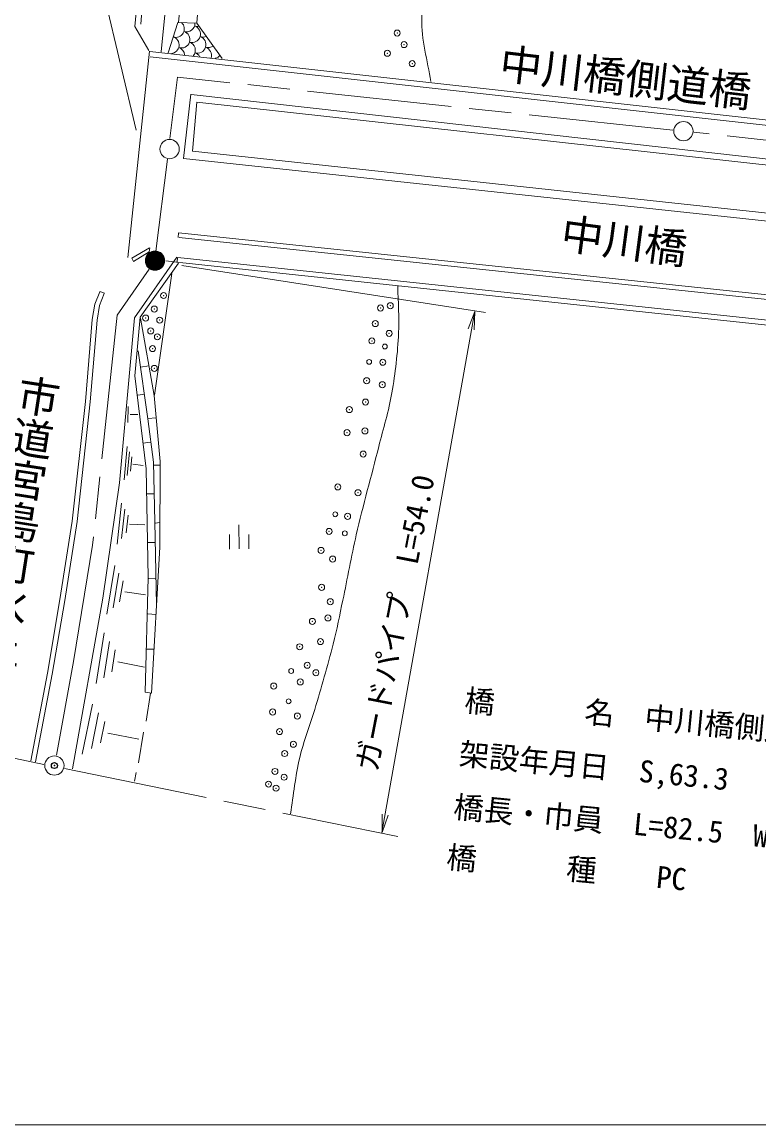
# Model space of a CAD drawing. Units: millimetres, scale not verified. Extents: x 40000 to 680000, y 20000 to 380000.
# Drawn here: x 93950 to 155140, y 205000 to 296588 of the extents above; entities that cross this region are included whole.
import ezdxf
from ezdxf.enums import TextEntityAlignment as Align

# ---------------------------------------------------------------- set-up
doc = ezdxf.new("R2010")
doc.units = ezdxf.units.MM
doc.header["$LTSCALE"] = 1000
doc.header["$PDMODE"] = 32
doc.header["$PDSIZE"] = 500
doc.linetypes.add('CHAIN', pattern=[18.5, 12, -1.5, 3.5, -1.5])
for name, color, linetype, lineweight in [('M-BGD', 7, 'Continuous', 13), ('M-BMK', 2, 'CHAIN', 13), ('M-BMK-SRVR', 3, 'Continuous', 13), ('M-STR-HTXT', 7, 'Continuous', 13), ('M-STR-STR1', 1, 'Continuous', 13), ('M-STR-STRC', 7, 'Continuous', 13), ('M-TTL-BAND', 7, 'Continuous', 13)]:
    doc.layers.add(name, color=color, linetype=linetype, lineweight=lineweight)
doc.layers.add('M-BGD-HTXT', color=7, linetype='Continuous')
doc.layers.add('M-OTRS', color=6, linetype='Continuous')
doc.styles.add('@ＭＳ ゴシック', font='')
doc.styles.add('ＭＳ ゴシック', font='')
doc.styles.get('@ＭＳ ゴシック').set_extended_font_data('@MS Gothic')
doc.styles.get('ＭＳ ゴシック').set_extended_font_data('MS Gothic')

msp = doc.modelspace()

# ---------------------------------------------------------------- linework, layer by layer
at = {"layer": 'M-BGD'}
for p, q in [((103316, 296224), (106976, 334917)), ((109490, 334558), (105497, 294126)), ((111598, 334281), (108455, 296535)), ((106935, 296538), (109102, 317693)), ((103819, 296413), (104103, 300125)), ((104486, 294220), (103316, 296224)), ((106071, 294037), (106882, 296565)), ((106882, 296565), (108451, 296485)), ((108451, 296485), (110580, 293559)), ((104545, 277843), (103067, 276991)), ((104516, 277506), (104551, 277843)), ((103067, 276991), (103203, 276696)), ((103203, 276696), (104516, 277506)), ((103293, 272019), (106791, 277059)), ((106943, 276579), (103752, 272082)), ((106384, 275720), (104947, 265601)), ((99994, 273172), (100410, 274191)), ((100381, 273063), (100780, 274040)), ((100417, 274223), (100783, 274065)), ((99784, 271895), (99994, 273172)), ((100181, 271845), (100381, 273063)), ((102050, 258321), (103293, 272019)), ((103752, 272082), (103305, 267204)), ((99215, 265090), (99784, 271895)), ((99613, 265052), (100181, 271845)), ((104916, 265590), (103774, 271991)), ((104388, 263627), (103590, 269283)), ((103793, 267940), (104465, 268053)), ((103305, 267204), (104253, 259482)), ((103561, 265608), (104115, 265694)), ((98124, 255154), (99215, 265090)), ((98521, 255101), (99613, 265052)), ((105427, 260084), (104916, 265590)), ((102722, 263342), (102754, 264658)), ((102918, 263996), (103561, 263999)), ((104868, 260049), (104388, 263627)), ((104392, 263670), (105095, 263734)), ((102433, 258576), (102686, 261334)), ((103987, 261625), (104626, 261710)), ((102688, 258940), (102869, 260910)), ((102943, 259303), (103052, 260485)), ((103143, 259874), (104019, 259753)), ((104253, 259482), (104413, 250471)), ((104963, 255096), (104868, 260049)), ((104903, 259793), (105393, 259793)), ((105395, 252990), (105427, 260084)), ((100661, 248735), (102050, 258321)), ((104349, 257407), (104882, 257407)), ((101849, 253240), (102220, 256640)), ((102218, 253708), (102483, 256137)), ((102588, 254176), (102747, 255633)), ((97095, 248622), (98124, 255154)), ((97490, 248557), (98521, 255101)), ((102879, 254893), (104145, 254822)), ((105102, 248195), (104963, 255096)), ((105031, 254979), (105372, 255022)), ((111985, 252837), (111963, 254837)), ((111172, 254028), (111186, 252828)), ((112772, 254046), (112785, 252846)), ((104413, 253381), (104967, 253360)), ((104689, 240864), (105395, 252990)), ((101001, 247425), (101657, 251466)), ((101526, 247937), (101995, 250823)), ((102051, 248449), (102332, 250180)), ((104413, 250471), (104178, 240928)), ((104477, 250378), (105010, 250357)), ((102479, 249271), (104205, 249009)), ((96058, 242506), (97095, 248622)), ((96452, 242435), (97490, 248557)), ((98144, 234583), (100661, 248735)), ((104392, 247438), (105052, 247396)), ((100106, 241648), (100762, 245868)), ((100753, 242141), (101221, 245155)), ((101399, 242633), (101680, 244442)), ((104285, 244499), (104882, 244499)), ((101908, 243464), (104119, 243023)), ((94681, 235227), (96058, 242506)), ((95074, 235152), (96452, 242435)), ((104178, 240928), (104689, 240864)), ((104613, 240855), (104253, 238535)), ((98952, 235778), (99787, 239938)), ((99713, 236249), (100310, 239220)), ((100475, 236720), (100833, 238503)), ((101082, 237530), (103651, 237038)), ((104045, 237631), (103619, 235075)), ((103420, 234280), (103278, 233541))]:
    msp.add_line(p, q, dxfattribs=at)
for centre in [(124080, 269643), (122770, 268365), (119958, 255712), (120757, 254130), (116300, 242699), (116084, 240183)]:
    msp.add_circle(centre, 200, dxfattribs=at)
for centre, start, end in [((106720, 296022), 252.30162, 47.63082), ((107605, 296478), 252.30162, 359.44666), ((108062, 295593), 252.30162, 72.30162), ((108490, 296935), 252.30162, 281.38411), ((106292, 294680), 275.50095, 72.30162), ((107177, 295137), 252.30162, 72.30162), ((107634, 294252), 318.63115, 72.30162), ((108519, 294709), 252.30162, 72.30162), ((108947, 296050), 252.30162, 295.01136), ((106749, 293795), 5.50095, 72.30162), ((108091, 293367), 31.00189, 72.30162), ((109403, 295165), 252.30162, 307.99746), ((108975, 293824), 343.80587, 72.30162), ((109860, 294281), 281.38693, 321.06432)]:
    msp.add_arc(centre, 704, start, end, dxfattribs=at)
for points, knots in [([(131640, 331230), (131064, 326773), (130289, 322337), (129914, 317858), (129673, 314975), (129936, 312055), (129579, 309183), (129279, 306777), (128536, 304446), (128069, 302066), (127731, 300346), (127166, 298643), (127134, 296890), (127102, 295124), (127634, 293393), (127884, 291644)], [0, 0, 0, 0, 1, 1, 1, 2, 2, 2, 3, 3, 3, 4, 4, 4, 5, 5, 5, 5]), ([(125154, 274642), (125176, 273349), (125279, 272056), (125218, 270765), (125139, 269102), (124955, 267441), (124664, 265802), (124397, 264294), (123944, 262825), (123573, 261339), (122961, 258892), (122269, 256464), (121703, 254006), (121289, 252205), (120969, 250382), (120585, 248574), (120327, 247358), (120088, 246137), (119786, 244932), (119329, 243107), (118788, 241303), (118253, 239500), (117855, 238163), (117328, 236863), (117006, 235506), (116643, 233972), (116495, 232396), (116240, 230841)], [0, 0, 0, 0, 1, 1, 1, 2, 2, 2, 3, 3, 3, 4, 4, 4, 5, 5, 5, 6, 6, 6, 7, 7, 7, 8, 8, 8, 9, 9, 9, 9])]:
    msp.add_open_spline(points, degree=3, knots=knots, dxfattribs=at)
for p in [(125099, 295675), (125675, 294716), (124285, 293997), (126346, 293134), (105698, 273880), (104931, 272751), (123715, 272843), (124530, 273034), (104207, 272006), (105378, 271835), (104633, 270940), (123284, 271549), (105187, 270451), (122997, 270111), (124434, 270734), (104782, 269471), (123907, 268338), (104931, 267830), (122565, 266804), (123859, 266468), (122469, 265030), (121127, 264407), (122421, 262634), (120936, 262490), (122278, 260717), (120169, 257985), (121846, 257506), (120984, 255541), (119450, 254295), (118779, 252713), (119737, 251994), (118827, 249646), (119546, 248447), (119354, 247105), (118060, 246818), (117006, 244709), (118731, 245140), (117629, 243175), (118348, 242552), (117053, 241785), (114849, 241450), (114753, 239293), (116814, 238958), (115328, 237663), (116478, 236609), (115759, 235842), (114945, 234356), (114417, 233302), (115711, 233877), (115040, 232967)]:
    msp.add_point(p, dxfattribs=at)
at = {"layer": 'M-BMK'}
for p, q in [((106856, 292018), (106217, 286925)), ((147990, 287600), (106856, 292018)), ((187781, 283219), (149741, 287449)), ((106039, 285195), (105062, 277571)), ((104506, 276077), (101861, 272246)), ((101861, 272246), (99805, 253157)), ((99805, 253157), (98224, 243476)), ((98224, 243476), (96796, 235701)), ((95764, 234938), (59703, 242358)), ((97486, 234612), (125144, 228942))]:
    msp.add_line(p, q, dxfattribs=at)
at = {"layer": 'M-BMK-SRVR'}
for p, q in [((104189, 276825), (104937, 277573)), ((104192, 276687), (105075, 277570)), ((104215, 276568), (105194, 277548)), ((104218, 276996), (104766, 277544)), ((105760, 276568), (104780, 277548)), ((105782, 276687), (104899, 277570)), ((105786, 276825), (105037, 277573)), ((105756, 276996), (105208, 277544)), ((104937, 275976), (104189, 276725)), ((105075, 275980), (104192, 276863)), ((105194, 276002), (104215, 276982)), ((104251, 276463), (105299, 277511)), ((105299, 276038), (104251, 277087)), ((104298, 276369), (105394, 277464)), ((105394, 276086), (104298, 277181)), ((104355, 276284), (105478, 277407)), ((105478, 276143), (104355, 277265)), ((105553, 276209), (104422, 277340)), ((104422, 276209), (105553, 277340)), ((105619, 276284), (104497, 277407)), ((104497, 276143), (105619, 277265)), ((105676, 276369), (104581, 277464)), ((104581, 276086), (105676, 277181)), ((105724, 276463), (104675, 277511)), ((104675, 276038), (105724, 277087)), ((104780, 276002), (105760, 276982)), ((104899, 275980), (105782, 276863)), ((105037, 275976), (105786, 276725)), ((104766, 276006), (104218, 276554)), ((105208, 276006), (105756, 276554))]:
    msp.add_line(p, q, dxfattribs=at)
for centre in [(148869, 287527), (106201, 286041), (104987, 276775), (96633, 234845)]:
    msp.add_circle(centre, 800, dxfattribs=at)
at = {"layer": 'M-OTRS'}
msp.add_point((96633, 234845), dxfattribs=at)
at = {"layer": 'M-STR-HTXT'}
for p, q in [((132437, 272463), (107222, 276367)), ((123830, 229277), (131545, 272577)), ((131549, 272542), (131008, 271121)), ((131549, 272542), (131498, 271022)), ((123850, 229281), (123856, 230802)), ((123850, 229281), (124349, 230718))]:
    msp.add_line(p, q, dxfattribs=at)
at = {"layer": 'M-STR-STR1'}
for p, q in [((104536, 294166), (102743, 277028)), ((186554, 285059), (104550, 294139)), ((104587, 293694), (186574, 284580)), ((107975, 290592), (107347, 285250)), ((186275, 281811), (107982, 290580)), ((108090, 285865), (108469, 289935)), ((108469, 289935), (186368, 281346)), ((185696, 277500), (108090, 285865)), ((107347, 285250), (185651, 276872)), ((106947, 279095), (106912, 278693)), ((106973, 279094), (184786, 270882)), ((106994, 278700), (184747, 270488)), ((105878, 276773), (106995, 276634)), ((106854, 277031), (106830, 276676)), ((184473, 268789), (106875, 277044)), ((107059, 276631), (184443, 268370))]:
    msp.add_line(p, q, dxfattribs=at)
at = {"layer": 'M-STR-STRC'}
msp.add_line((103423, 287602), (91527, 338028), dxfattribs=at)
at = {"layer": 'M-TTL-BAND'}
msp.add_line((40000, 205000), (579000, 205000), dxfattribs=at)

# ---------------------------------------------------------------- texts
at = {"layer": 'M-BGD-HTXT'}
for s, rotation, style, p in [('中川橋側道橋', 353.357, 'ＭＳ ゴシック', (133401, 291141)), ('中川橋', 352.444, 'ＭＳ ゴシック', (138475, 277051)), ('市道宮島町氷上線', 261.203, '@ＭＳ ゴシック', (93532, 267540))]:
    msp.add_text(s, height=2566, rotation=rotation, dxfattribs=dict(at, style=style)).set_placement(p, align=Align.BOTTOM_LEFT)
at = {"layer": 'M-STR-HTXT', "style": 'ＭＳ ゴシック'}
for s, rotation, p in [('ガードパイプ\u3000L=54.0', 78.969, (123968, 234150)), ('橋\u3000\u3000\u3000名\u3000中川橋側道橋', 354.523, (130575, 238832)), ('架設年月日\u3000S,63.3', 354.523, (130117, 234388)), ('橋長・巾員\u3000L=82.5\u3000W=3.0', 354.523, (129654, 229989)), ('橋\u3000\u3000\u3000種\u3000\u3000PC', 354.523, (129075, 225821))]:
    msp.add_text(s, height=1833, rotation=rotation, dxfattribs=at).set_placement(p, align=Align.BOTTOM_LEFT)

doc.saveas('drawing.dxf')
